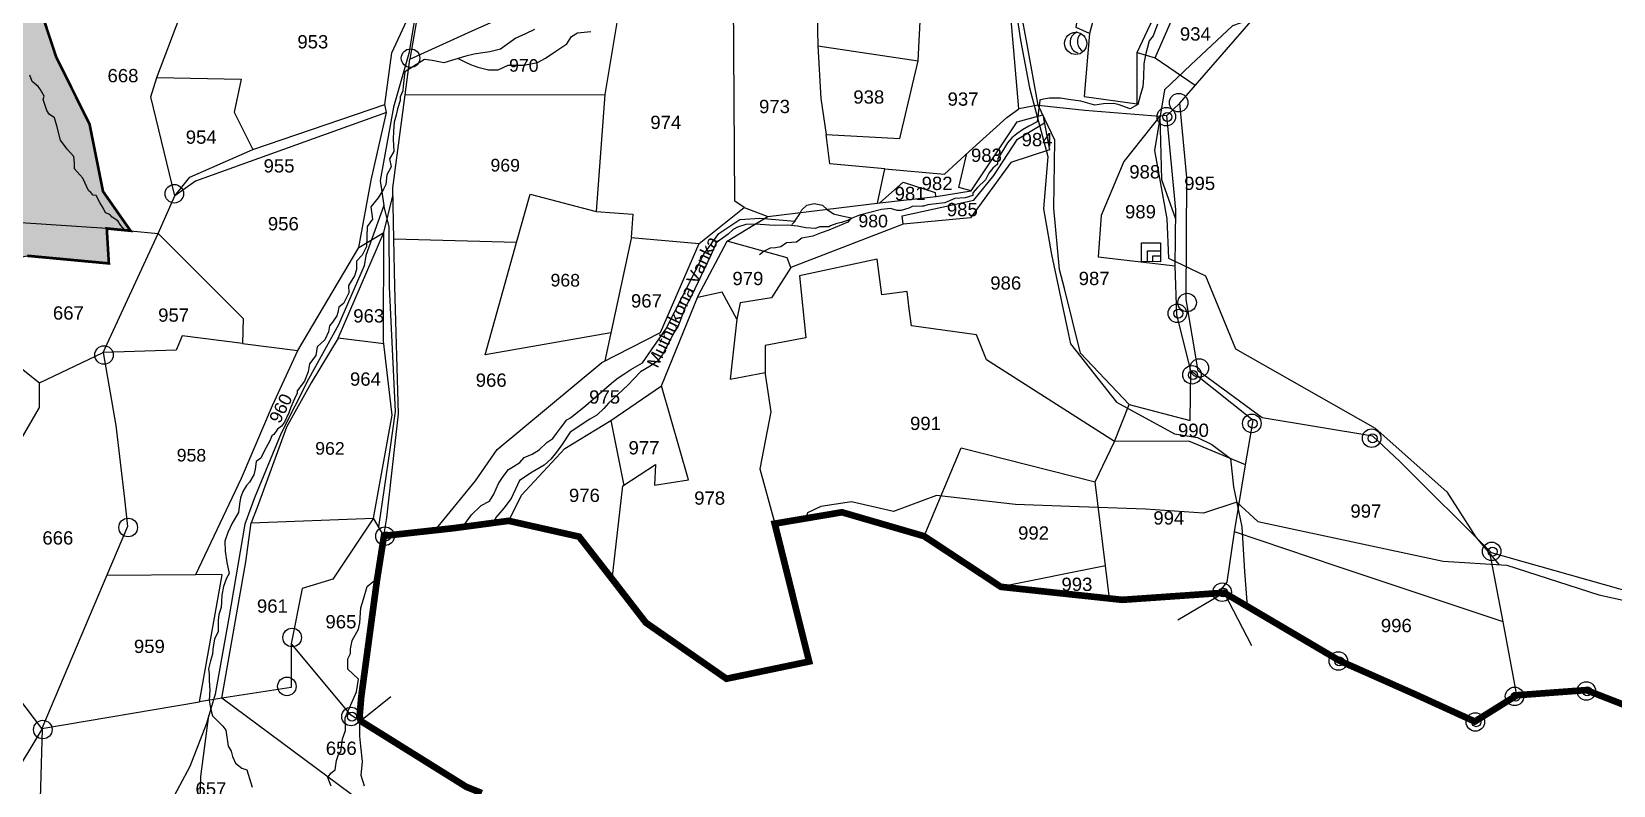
# Model space of a CAD drawing. Header units: inches. Extents: x 215816 to 245985, y 1583903 to 1595496.
# Drawn here: x 223867 to 226251, y 1585932 to 1587068 of the extents above; entities that cross this region are included whole.
import ezdxf

# ---------------------------------------------------------------- set-up
doc = ezdxf.new("R2010")
doc.units = ezdxf.units.IN
doc.header["$MEASUREMENT"] = 0
doc.linetypes.add('ACAD_ISO03W100', pattern=[30, 12, -18])
for name, color, linetype in [('BOUNDRY STONES', 240, 'Continuous'), ('PLOTS', 7, 'Continuous'), ('PLOTS NO', 7, 'Continuous'), ('ROADS', 1, 'Continuous'), ('STREAMS', 4, 'Continuous'), ('VILLAGE BOUNDRY', 5, 'Continuous'), ('wells', 7, 'Continuous'), ('WUA -18', 3, 'Continuous')]:
    doc.layers.add(name, color=color, linetype=linetype)
doc.styles.get("Standard").update_dxf_attribs({"font": 'arial.ttf'})

msp = doc.modelspace()

# ---------------------------------------------------------------- hatches: boundary and pattern name
at = {"layer": 'PLOTS NO', "true_color": 0xc7c8ca}
h = msp.add_hatch(color=9, dxfattribs=at)
h.dxf.hatch_style = 1
h.paths.add_polyline_path([(222719.95387, 1586244.1981), (222694.81961, 1586545.95395), (222611.96712, 1586632.77279), (222558.43362, 1586792.019), (222542.15014, 1586842.50456), (222520.43322, 1586907.70284), (222494.07139, 1587030.9335), (222475.80795, 1587127.60515), (222435.87035, 1587234.07168), (222397.51197, 1587338.15678), (222387.60131, 1587348.78553), (222437.52928, 1587374.65033), (222507.08327, 1587421.25858), (222565.18747, 1587466.68447), (222599.44072, 1587496.64223), (222647.53841, 1587545.18913), (222690.32333, 1587585.00546), (222743.04493, 1587617.37445), (222830.37906, 1587670.99419), (222995.64815, 1587756.15998), (222993.69912, 1587769.76139), (222968.65201, 1587988.55813), (222845.08702, 1587944.29237), (222852.58833, 1588167.66885), (222928.14422, 1588109.69334), (222925.92568, 1588074.69759), (223000.39361, 1588029.71171), (223022.85198, 1588032.69809), (223044.25935, 1588028.40118), (223097.75094, 1588009.24603), (223142.71365, 1588019.64099), (223215.24723, 1588014.63583), (223243.15609, 1587968.78877), (223235.07079, 1587919.25065), (223315.28624, 1587934.96172), (223360.76286, 1587910.04326), (223360.73433, 1587869.36225), (223462.3078, 1587847.86427), (223585.42515, 1587869.00877), (223639.54552, 1587880.19071), (223701.67793, 1587889.00711), (223743.31091, 1587869.15569), (223710.1367, 1587816.54671), (223766.718, 1587814.81973), (223864.62356, 1587782.86067), (223879.51163, 1587754.16109), (223893.28042, 1587672.69398), (223893.72059, 1587670.08956), (224040.49747, 1587716.35908), (224189.30672, 1587703.77819), (224250.47795, 1587709.2723), (224236.69962, 1587682.2181), (224147.38757, 1587562.53451), (224080.3015, 1587460.30567), (224089.89158, 1587428.78858), (224030.22517, 1587401.51784), (223996.54335, 1587352.59672), (223915.21591, 1587364.4309), (223891.49843, 1587286.92241), (223778.6511, 1587291.48073), (223728.97841, 1587293.4872), (223652.60431, 1587226.60062), (223706.50495, 1587214.67419), (223768.97564, 1587230.38416), (223849.27954, 1587229.53304), (223933.81901, 1587222.1911), (223977.86299, 1587244.22203), (223987.98306, 1587108.77666), (223881.002, 1587100.78336), (223904.3225, 1587029.98), (223954.82282, 1586928.34736), (223975.04793, 1586827.12174), (224016.50284, 1586767.78131), (223980.72285, 1586771.26102), (223983.89877, 1586718.588), (223860.94325, 1586730.084), (223773.39813, 1586711.77059), (223769.79206, 1586671.31235), (223679.8518, 1586662.48523), (223555.22284, 1586659.35237), (223483.62967, 1586674.90305), (223395.51796, 1586623.26407), (223276.14551, 1586606.27046), (223257.52757, 1586456.11929), (222993.48954, 1586429.47241), (222994.42208, 1586288.43424), (222863.88153, 1586242.2169)])

# ---------------------------------------------------------------- linework, layer by layer
at = {"layer": 'BOUNDRY STONES'}
for points in [[(225664.77424, 1586222.36143), (225594.78707, 1586181.10881)], [(225664.77424, 1586222.36143), (225706.10443, 1586143.11578)], [(224363.23683, 1586029.26491), (224408.6372, 1586065.96335)]]:
    msp.add_lwpolyline(points, dxfattribs=at)
at = {"layer": 'BOUNDRY STONES', "color": 0}
for centre, radius in [((224438.54736, 1587027.89666), 13.978), ((225596.11574, 1586960.80708), 13.978), ((225577.5435, 1586939.68489), 13.978), ((225578.9579, 1586939.32052), 6.73992), ((224082.47924, 1586823.56182), 13.978), ((225608.83882, 1586659.60217), 13.978), ((225594.19864, 1586643.41136), 13.978), ((225595.61304, 1586643.04699), 6.73992), ((223976.59054, 1586580.59449), 13.978), ((225616.20795, 1586550.79419), 13.978), ((225617.62235, 1586550.42982), 6.73992), ((225627.2627, 1586560.98838), 13.978), ((225706.37205, 1586477.52738), 13.978), ((225707.78645, 1586477.163), 6.73992), ((225886.88155, 1586455.33477), 13.978), ((225888.29595, 1586454.97039), 6.73992), ((224012.98962, 1586320.66758), 13.978), ((226067.74583, 1586284.7082), 13.978), ((226069.16023, 1586284.34382), 6.73992), ((224260.13358, 1586154.88047), 13.978), ((224252.16741, 1586081.25315), 13.978), ((223884.34313, 1586016.22332), 13.978)]:
    msp.add_circle(centre, radius, dxfattribs=at)
at = {"layer": 'BOUNDRY STONES'}
for centre, radius in [((224400.09328, 1586307.62409), 13.978), ((224401.50768, 1586307.25971), 6.73992), ((225661.68715, 1586223.14025), 13.978), ((225663.10155, 1586222.77588), 6.73992), ((225836.65434, 1586119.50943), 13.978), ((225838.06874, 1586119.14506), 6.73992), ((226102.3161, 1586066.24182), 13.978), ((226210.42068, 1586074.32449), 13.978), ((226211.83508, 1586073.96011), 6.73992), ((226103.7305, 1586065.87744), 6.73992), ((224348.90797, 1586035.92515), 13.978), ((224350.32237, 1586035.56077), 6.73992), ((226043.2345, 1586027.69694), 13.978), ((226044.6489, 1586027.33257), 6.73992)]:
    msp.add_circle(centre, radius, dxfattribs=at)
at = {"layer": 'PLOTS'}
for points in [[(225384.53987, 1586957.01241), (225355.05033, 1586951.59932), (225338.25748, 1587150.31506), (225329.25116, 1587168.96283), (225250.51424, 1587182.57749), (225214.7814, 1587254.01691), (225159.55009, 1587379.89229), (225144.86583, 1587401.54444), (225086.99709, 1587363.76426), (225061.23846, 1587386.3943), (225050.2653, 1587531.48269), (225069.68543, 1587548.86453)], [(224565.99935, 1587396.26395), (224541.93523, 1587322.00946), (224503.95463, 1587223.72149), (224481.56551, 1587204.55994), (224452.81965, 1587116.42035), (224437.28046, 1587026.09192)], [(224360.42481, 1586742.493), (224379.40076, 1586844.04903), (224402.34689, 1586945.88391), (224399.87816, 1586957.94093), (224410.2538, 1587036.11432), (224448.95775, 1587119.55989), (224469.57756, 1587189.82838), (224498.3893, 1587264.13267), (224536.09913, 1587379.35114)], [(226484.81401, 1586164.67868), (226236.56818, 1586234.89924), (226067.37476, 1586282.75848), (225929.25627, 1586420.00444), (225888.57074, 1586458.52038), (225722.08561, 1586485.89209), (225670.52959, 1586523.73389), (225625.54526, 1586556.75212), (225607.39225, 1586664.0092), (225608.29614, 1586848.11184), (225598.00468, 1586960.29108), (225644.4103, 1587013.5755), (225732.62847, 1587114.87044), (225819.47644, 1587119.18802), (225813.41913, 1587134.01451), (225865.60311, 1587134.0517), (225924.81371, 1587197.2777), (226126.79116, 1587264.97465), (226258.55176, 1587299.08786)], [(224113.63802, 1587211.1049), (224090.77391, 1587090.37474), (224072.87438, 1587266.98939), (223977.86299, 1587244.22203), (223987.98306, 1587108.77666), (223881.002, 1587100.78336), (223904.3225, 1587029.98), (223954.82282, 1586928.34736), (223975.04793, 1586827.12174), (224016.50284, 1586767.78131), (224057.97959, 1586763.74757), (224083.06383, 1586820.36964), (224047.12435, 1586969.45567), (224055.93543, 1586998.9145), (224090.77391, 1587090.37474)], [(224941.54747, 1586802.87511), (224927.12214, 1586812.44673), (224925.09011, 1587116.87218), (224910.40157, 1587195.94678)], [(225036.43245, 1587206.69412), (225049.16077, 1587187.12732), (225052.10987, 1587046.57733), (225203.55758, 1587023.79424), (225207.68869, 1587103.36775), (225250.51424, 1587182.57749)], [(225384.53987, 1586957.01241), (225367.79726, 1587048.22307), (225348.81604, 1587151.62925), (225326.78224, 1587186.30888)], [(225496.88746, 1587192.20142), (225492.51108, 1587177.76634), (225461.73488, 1587065.07229), (225441.52051, 1587073.9887), (225455.52513, 1587170.07513), (225492.51108, 1587177.76634)], [(224430.23754, 1586972.66825), (224437.28046, 1587026.09192), (224536.80379, 1587071.59117), (224756.56179, 1587168.93241)], [(225461.73488, 1587065.07229), (225453.78854, 1586970.32015), (225533.6109, 1586959.16234), (225533.55753, 1587036.29353), (225553.05305, 1587078.14526), (225582.99684, 1587129.94588)], [(224754.32838, 1587111.71225), (224731.34186, 1586972.88869), (224718.39494, 1586797.03724), (224773.56828, 1586792.97515), (224770.95439, 1586757.47191), (224873.61019, 1586748.67126)], [(225560.47961, 1587028.27304), (225597.40082, 1587112.399), (225732.62847, 1587114.87044)], [(224016.50284, 1586767.78131), (223980.72285, 1586771.26102), (223805.06692, 1586782.98227), (223776.77283, 1586825.70379), (223756.11532, 1586931.67477), (223686.94133, 1586948.68607), (223633.94818, 1587056.94849)], [(225052.10987, 1587046.57733), (225056.72227, 1586967.13637), (225064.75055, 1586913.05061)], [(225533.55753, 1587036.29353), (225560.47961, 1587028.27304), (225621.20749, 1586986.93329)], [(225153.19534, 1586861.34944), (225070.47538, 1586868.74895), (225064.75055, 1586913.05061), (225176.09409, 1586906.69273), (225203.55758, 1587023.79424)], [(224055.93543, 1586998.9145), (224183.06385, 1586996.26108), (224172.61009, 1586946.26082), (224201.04704, 1586890.20254), (224399.87816, 1586957.94093)], [(224598.39127, 1586750.00564), (224413.36788, 1586755.34368), (224411.72969, 1586832.27789), (224430.23754, 1586972.66825), (224731.34186, 1586972.88869)], [(226084.92239, 1586178.31607), (225835.08063, 1586262.15856), (225680.21962, 1586314.12719), (225697.03176, 1586414.85984), (225708.19207, 1586481.72861), (225614.47706, 1586556.63161), (225593.36918, 1586641.73674), (225590.78343, 1586715.05035), (225591.69604, 1586799.50836), (225578.24835, 1586941.55913), (225598.00468, 1586960.29108)], [(223686.94133, 1586948.68607), (223667.12206, 1586899.7981), (223558.24394, 1586879.74335), (223555.32296, 1586879.20532), (223561.62494, 1586757.44717), (223555.22284, 1586659.35237), (223679.8518, 1586662.48523), (223769.79206, 1586671.31235), (223773.39813, 1586711.77059), (223860.94325, 1586730.084), (223983.89877, 1586718.588), (223980.72285, 1586771.26102)], [(224402.34689, 1586945.88391), (224291.75388, 1586906.2305), (224114.4337, 1586842.65187), (224083.06383, 1586820.36964), (224105.7343, 1586848.49084), (224201.04704, 1586890.20254)], [(224742.46712, 1586242.89854), (224758.53609, 1586383.25632), (224807.87039, 1586415.4728), (224806.109, 1586384.49199), (224857.4153, 1586392.69747), (224816.641, 1586534.13541), (224872.18008, 1586669.61272), (224915.73154, 1586752.05463), (224954.60864, 1586775.69025), (224977.17591, 1586789.4102), (225145.63809, 1586809.91162), (225230.58698, 1586819.65685), (225283.26202, 1586828.11261), (225352.82908, 1586931.69754), (225391.58923, 1586942.21893)], [(225142.3585, 1586809.5125), (225153.19534, 1586861.34944), (225243.34271, 1586853.28553), (225280.36195, 1586887.01415), (225336.96665, 1586938.31578), (225355.05033, 1586951.59932)], [(225391.58923, 1586942.21893), (225401.68918, 1586889.96484), (225343.0773, 1586870.84984), (225282.22599, 1586787.35957), (225180.74077, 1586777.90606), (225179.58285, 1586790.33657), (225287.50725, 1586813.65647), (225317.66879, 1586851.06155), (225353.29995, 1586905.99771), (225393.83618, 1586930.59389)], [(225521.49437, 1586505.8118), (225448.41129, 1586583.24964), (225423.86981, 1586680.8532), (225416.65799, 1586709.53525), (225408.02466, 1586801.73379), (225409.69063, 1586904.23209), (225384.53987, 1586957.01241), (225454.76643, 1586949.26549), (225567.65806, 1586940.55656)], [(225567.65806, 1586940.55656), (225513.69167, 1586872.3115), (225479.23817, 1586790.80001), (225474.67476, 1586728.62168), (225590.78343, 1586715.05035)], [(225578.24835, 1586941.55913), (225567.65806, 1586940.55656), (225570.08884, 1586845.18343), (225591.54998, 1586785.99041)], [(225283.26202, 1586828.11261), (225264.90331, 1586832.94508), (225277.04536, 1586883.99237)], [(225145.63809, 1586809.91162), (225181.06137, 1586841.10161), (225229.00488, 1586825.68932), (225229.70847, 1586819.55606)], [(224398.50392, 1586308.10188), (224382.8309, 1586334.98501), (224410.81666, 1586490.14778), (224397.99434, 1586601.48542), (224398.06581, 1586764.99459), (224411.98023, 1586820.51176)], [(224740.28096, 1586613.83387), (224551.2289, 1586581.0263), (224598.39127, 1586750.00564), (224618.76318, 1586822.9967), (224718.39494, 1586797.03724)], [(224475.8502, 1586316.62688), (224536.26369, 1586391.22825), (224568.91886, 1586438.36492), (224726.82123, 1586569.42723), (224815.19618, 1586614.51439), (224873.61019, 1586748.67126), (224941.54747, 1586802.87511), (224977.17591, 1586789.4102)], [(225180.74077, 1586777.90606), (225011.48316, 1586712.43826), (225005.93888, 1586726.77221), (224915.73154, 1586752.05463)], [(224185.41364, 1586597.67986), (224094.36967, 1586609.37369), (224085.53078, 1586588.08574), (223975.11143, 1586584.17224), (224057.97959, 1586763.74757)], [(224057.97959, 1586763.74757), (224186.05902, 1586635.50339), (224185.41364, 1586597.67986), (224268.84657, 1586587.47114)], [(224154.08593, 1586063.47852), (224120.37441, 1586058.20262), (224154.42537, 1586249.40955), (224114.92893, 1586249.6922), (224183.51651, 1586395.10146), (224230.59908, 1586504.67914), (224268.84657, 1586587.47114), (224360.42481, 1586742.493), (224398.06581, 1586764.99459)], [(224398.44629, 1586597.56108), (224329.52704, 1586606.12886), (224398.06581, 1586764.99459)], [(224398.50392, 1586308.10188), (224402.83147, 1586335.46818), (224420.43956, 1586491.89391), (224414.81829, 1586683.7641), (224413.36788, 1586755.34368)], [(224770.86339, 1586756.23591), (224731.22685, 1586571.67489)], [(225697.03176, 1586414.85984), (225611.59286, 1586450.97997), (225499.22973, 1586450.42948), (225306.44279, 1586573.3674), (225291.65279, 1586611.10024), (225193.46752, 1586624.76315), (225190.19818, 1586650.18476), (225186.87115, 1586676.05507), (225148.65139, 1586671.13984), (225141.72196, 1586725.02156), (225024.58008, 1586699.97149), (225034.26468, 1586606.46181), (224973.18764, 1586594.92475), (224973.19063, 1586551.57114), (224981.25543, 1586494.75941), (224964.9461, 1586408.83603), (224987.31248, 1586326.5156)], [(225011.48316, 1586712.43826), (224982.2967, 1586666.76211), (224935.51908, 1586659.13004), (224930.47356, 1586634.8232), (224907.95349, 1586675.03962), (224871.29407, 1586667.45145)], [(224930.47356, 1586634.8232), (224920.30979, 1586544.29525), (224973.19046, 1586554.0926)], [(224329.52704, 1586606.12886), (224288.5139, 1586538.78367), (224251.83394, 1586471.98701), (224207.13549, 1586350.97931), (224198.5759, 1586327.80676), (224382.8309, 1586334.98501), (224321.18821, 1586242.81963), (224275.20015, 1586228.63079), (224258.71106, 1586145.37067), (224347.18952, 1586039.42468), (224363.23683, 1586029.26491)], [(223787.10435, 1586572.00909), (223837.29603, 1586572.38341), (223879.43226, 1586538.52972), (223975.11143, 1586584.17224), (223994.21261, 1586474.12282), (224007.25127, 1586364.01796), (224012.18289, 1586322.37295), (223980.97934, 1586248.96384), (224114.92893, 1586249.6922)], [(225485.66415, 1586263.1246), (225470.13129, 1586389.50703), (225499.22973, 1586450.42948), (225521.49437, 1586505.8118), (225613.37452, 1586481.76757), (225614.47706, 1586556.63161)], [(223882.7498, 1586017.87018), (223756.23484, 1586184.04146), (223766.10991, 1586232.84369), (223817.22082, 1586325.46411), (223817.97551, 1586396.47998), (223879.42972, 1586501.54013), (223879.43226, 1586538.52972)], [(224586.49708, 1586330.73441), (224605.87215, 1586369.17464), (224670.89804, 1586439.72642), (224740.44119, 1586482.03136), (224816.641, 1586534.13541)], [(224740.44119, 1586482.03136), (224759.94927, 1586384.17916)], [(225212.46198, 1586307.63821), (225268.2198, 1586440.52912), (225470.13129, 1586389.50703)], [(224258.71106, 1586145.37067), (224258.69763, 1586084.2578), (224258.69666, 1586079.85022), (224154.08593, 1586063.47852), (224190.28857, 1586268.87342), (224198.5759, 1586327.80676)], [(225655.42613, 1586221.71215), (225668.95962, 1586238.39358), (225680.21962, 1586314.12719)], [(226105.74982, 1586067.92702), (226084.92239, 1586178.31607), (226065.09527, 1586283.40328)], [(223980.97934, 1586248.96384), (223882.7498, 1586017.87018), (224120.37441, 1586058.20262)], [(225491.7327, 1586213.74809), (225485.66415, 1586263.1246), (225328.1395, 1586231.26364)], [(224349.63747, 1585918.4363), (224154.08593, 1586063.47852)], [(223724.53826, 1585582.38847), (223768.67145, 1585587.69013), (223734.26822, 1585716.6849), (223698.94227, 1585711.66717), (223788.89663, 1585860.51052), (223883.44557, 1586016.95632), (223879.74915, 1585894.71337), (223876.76618, 1585691.80296), (223875.97318, 1585637.8612), (223897.06345, 1585531.20423), (223938.56394, 1585303.06292), (223826.99687, 1585293.66165), (223687.10711, 1585283.09961)]]:
    msp.add_lwpolyline(points, dxfattribs=at)
at = {"layer": 'ROADS'}
for points in [[(226327.77106, 1587274.5745), (226223.7288, 1587219.78048), (226095.71527, 1587178.4665), (226032.23281, 1587197.90059), (225988.08667, 1587199.16551), (225827.97653, 1587142.34963), (225771.9239, 1587138.4803), (225735.06499, 1587096.51396), (225676.9978, 1587076.52618), (225614.37943, 1587017.66236), (225574.65915, 1586980.32367), (225559.71746, 1586888.80471), (225578.41888, 1586785.51323), (225580.84644, 1586726.65845), (225636.67836, 1586699.68712), (225681.96403, 1586589.98965), (225892.44333, 1586470.20632), (226000.05525, 1586374.39458), (226044.01466, 1586305.97101), (226079.32464, 1586264.436)], [(225344.75934, 1587141.23337), (225357.78446, 1587054.89783), (225371.14076, 1586983.12814), (225398.99389, 1586879.82394), (225392.55142, 1586800.75038), (225404.45548, 1586731.88158), (225428.69992, 1586618.58732), (225433.26492, 1586597.25509), (225502.21667, 1586509.5342), (225590.01005, 1586461.7723), (225624.27969, 1586456.4207), (225646.31015, 1586445.65798), (225673.97427, 1586424.60762), (225678.87334, 1586381.7245), (225691.11758, 1586321.54144), (225695.36639, 1586254.44917), (225699.32869, 1586202.00114)], [(224449.07295, 1587112.80794), (224435.94084, 1587034.85035), (224412.96444, 1586953.82919), (224392.87456, 1586843.53722), (224398.28746, 1586805.88025), (224371.22642, 1586730.51633), (224368.51689, 1586715.0981), (224330.16365, 1586626.04594), (224284.60872, 1586543.98819), (224243.36189, 1586462.94243), (224203.20853, 1586365.38781), (224188.87838, 1586325.87917), (224164.44863, 1586184.79335), (224144.3272, 1586069.38984), (224131.05759, 1586025.28443), (224105.79603, 1585960.47981), (224043.20129, 1585842.90487)], [(224390.66741, 1586321.54345), (224407.62931, 1586438.20704), (224415.98762, 1586495.69538), (224406.5837, 1586683.52545), (224406.11384, 1586774.20159), (224398.28746, 1586805.88025)], [(225683.53377, 1586358.81751), (225633.77009, 1586342.23173), (225545.9742, 1586348.45714), (225431.92865, 1586352.51371), (225350.0749, 1586355.42523), (225231.12894, 1586368.97454), (225166.10653, 1586344.69468), (225103.13088, 1586359.28542), (225056.71587, 1586352.51063), (225036.89791, 1586342.93114), (225034.23006, 1586334.44212)], [(225683.53377, 1586358.81751), (225715.24157, 1586329.60454), (225994.48106, 1586270.04117), (226090.5123, 1586263.69689), (226229.30554, 1586219.05006), (226352.74154, 1586191.90544)], [(224178.02221, 1584385.42279), (224170.66466, 1584489.02284), (224159.09847, 1584552.61323), (224163.04472, 1584635.75783), (224146.06864, 1584723.67612), (224132.83792, 1584748.05278), (224115.38547, 1584780.2077), (224090.85276, 1584894.16891), (224062.66185, 1584978.28135), (224052.16012, 1585032.78167), (224055.30137, 1585199.56296), (224061.20849, 1585282.82884), (224074.88676, 1585399.54091), (224087.30626, 1585533.84678), (224071.22897, 1585629.27045), (224079.94631, 1585676.65564), (224095.2221, 1585703.89848), (224117.58907, 1585781.19051), (224122.54722, 1585945.75066), (224134.63649, 1586037.17993)]]:
    msp.add_lwpolyline(points, dxfattribs=at)
at = {"layer": 'STREAMS'}
for points in [[(225564.1497, 1587079.2492), (225557.77759, 1587061.46333), (225551.77507, 1587053.77931), (225548.71856, 1587042.21071), (225546.27379, 1587033.01526), (225543.79491, 1587019.06499), (225543.0577, 1586999.15844), (225542.06148, 1586984.60318), (225538.70752, 1586973.0367), (225534.73339, 1586957.90841), (225523.09172, 1586951.75069), (225504.70013, 1586958.12334), (225497.87152, 1586959.65814), (225482.69983, 1586958.87516), (225469.89847, 1586956.88641), (225448.83068, 1586963.27821), (225430.11407, 1586965.78968), (225417.93297, 1586967.36279), (225401.58032, 1586967.77702), (225392.34939, 1586966.05993), (225386.38949, 1586964.31944)], [(224625.28346, 1587070.87293), (224611.91664, 1587064.61425), (224597.33445, 1587057.75909), (224583.33825, 1587048.17642), (224573.90293, 1587041.28442), (224557.82637, 1587037.16326), (224544.18929, 1587035.4453), (224534.18522, 1587033.70138), (224522.05541, 1587031.06491), (224488.6762, 1587020.7132), (224471.14217, 1587024.4697), (224459.64815, 1587026.06489), (224429.79311, 1587007.12636), (224427.21731, 1586985.66106), (224426.86261, 1586978.40147), (224422.86182, 1586969.35249), (224423.12558, 1586963.90399), (224418.79815, 1586951.52886), (224416.6117, 1586942.16429), (224413.81111, 1586931.59375), (224412.77402, 1586917.8324), (224412.08402, 1586906.03638), (224413.46354, 1586887.26608), (224406.72279, 1586876.11855), (224409.36098, 1586863.99614), (224402.61582, 1586852.2435), (224401.30085, 1586837.72869), (224397.61579, 1586830.49297), (224389.95159, 1586817.23392), (224378.65204, 1586803.69832), (224381.21085, 1586785.0586), (224373.26115, 1586774.22234), (224372.54308, 1586758.49292), (224372.13632, 1586743.97161), (224365.38258, 1586731.00866), (224357.14314, 1586721.98998), (224357.05436, 1586709.58452), (224354.26018, 1586699.92169), (224344.77082, 1586685.46538), (224345.59891, 1586674.26368), (224342.83947, 1586669.44204), (224337.3075, 1586657.98328), (224330.27846, 1586652.4547), (224329.01104, 1586644.5965), (224327.46263, 1586639.76615), (224320.73054, 1586629.82892), (224316.45291, 1586624.41296), (224314.87418, 1586615.34661), (224309.33789, 1586603.28274), (224297.75725, 1586592.77503), (224295.54482, 1586579.77959), (224286.37334, 1586567.43912), (224284.1674, 1586555.35138), (224278.61595, 1586541.16946), (224267.58568, 1586526.56623), (224267.86035, 1586522.63062), (224264.48885, 1586516.90556), (224263.86814, 1586514.79192), (224261.71641, 1586510.2685), (224258.32759, 1586502.12286), (224254.9366, 1586493.67467), (224248.47477, 1586479.19669), (224243.89224, 1586473.48029), (224238.10517, 1586468.68031), (224232.59919, 1586460.85244), (224229.55649, 1586458.75609), (224226.47474, 1586451.21344), (224217.88492, 1586435.54036), (224212.66218, 1586424.98715), (224205.96691, 1586420.19367), (224204.37086, 1586408.70675), (224202.13947, 1586400.11616), (224195.70146, 1586388.9665), (224191.42816, 1586384.15565), (224185.91143, 1586374.81491), (224182.21121, 1586365.46117), (224180.93306, 1586356.0901), (224179.02552, 1586343.39505), (224169.52308, 1586327.12331), (224163.36832, 1586313.24832), (224158.42891, 1586299.96978), (224159.22895, 1586284.83464), (224161.82259, 1586267.70202), (224165.03593, 1586251.33925), (224161.04813, 1586244.10569), (224156.41797, 1586231.73273), (224153.9028, 1586218.73945), (224153.82918, 1586208.45196), (224153.16524, 1586200.28687), (224149.45636, 1586189.72283), (224148.48094, 1586180.34959), (224148.39866, 1586168.85184), (224148.35968, 1586163.4055), (224142.83638, 1586153.15705), (224140.58179, 1586137.58358), (224139.92002, 1586129.72104), (224136.82094, 1586119.75782), (224134.00953, 1586107.67442), (224135.1686, 1586100.40403), (224135.09281, 1586089.81399), (224135.90151, 1586075.88916), (224135.18552, 1586060.46231), (224137.2204, 1586048.6468), (224140.16358, 1586036.82482), (224147.67838, 1586029.20634), (224155.496, 1586021.58569), (224159.99192, 1586015.19918), (224163.75962, 1585991.09332), (224167.94415, 1585983.49867), (224170.30991, 1585975.61446), (224174.47703, 1585965.59924), (224184.11341, 1585958.26815), (224191.96775, 1585955.79125), (224199.95386, 1585929.40896)], [(224510.50463, 1587027.56476), (224519.55924, 1587022.63336), (224528.94323, 1587018.34848), (224539.9526, 1587014.37638), (224555.83125, 1587010.36948), (224570.43934, 1587010.26494), (224585.7478, 1587017.2931), (224609.44765, 1587017.44792), (224629.92682, 1587021.19467), (224641.98434, 1587027.59718), (224657.64522, 1587038.51613), (224673.9554, 1587049.43039), (224681.17838, 1587060.73414), (224690.30496, 1587065.85988), (224710.44796, 1587067.98685)], [(224007.70685, 1586768.64239), (224001.85337, 1586775.92401), (223997.17931, 1586782.9611), (223988.71347, 1586788.29407), (223985.27772, 1586792.33199), (223978.91806, 1586794.89566), (223975.9716, 1586801.29084), (223970.28975, 1586810.53857), (223964.60144, 1586820.69402), (223960.04027, 1586821.51359), (223956.60292, 1586825.31544), (223953.39666, 1586828.40739), (223944.74109, 1586847.09214), (223940.34324, 1586852.15924), (223931.94205, 1586861.08209), (223932.2099, 1586870.34573), (223931.2685, 1586879.61806), (223920.86632, 1586890.56949), (223911.0903, 1586904.53781), (223905.58237, 1586925.81752), (223901.83814, 1586937.72844), (223894.01843, 1586943.42433), (223890.43115, 1586949.0899), (223884.90621, 1586965.64636), (223886.15149, 1586970.67308), (223880.38177, 1586981.18849), (223877.58912, 1586985.23701), (223868.37016, 1586992.55427), (223864.81306, 1587002.44958)], [(225386.96414, 1586964.40446), (225382.81794, 1586931.84376), (225370.0538, 1586925.41702), (225360.88138, 1586919.61641), (225352.36116, 1586913.81109), (225344.49304, 1586908.00115), (225338.24141, 1586900.22418), (225331.97345, 1586890.16601), (225323.39725, 1586876.53943), (225323.01052, 1586868.06869), (225316.12069, 1586862.25171), (225309.86906, 1586854.47478), (225305.2315, 1586844.40495), (225292.75856, 1586833.08756), (225285.85241, 1586824.98938), (225285.82442, 1586821.07875), (225274.3834, 1586817.24975), (225258.72421, 1586816.38412), (225243.67515, 1586809.64784), (225226.37856, 1586807.8162), (225218.21933, 1586806.89686), (225211.35748, 1586804.99055), (225209.40099, 1586805.00455), (225194.70806, 1586804.26167), (225189.58364, 1586801.84836), (225177.71064, 1586798.46256), (225171.7866, 1586798.50496), (225162.00028, 1586801.22913), (225148.0992, 1586799.89944), (225115.07947, 1586791.32694), (225105.03921, 1586787.11137), (225097.24891, 1586783.28801), (225088.03449, 1586780.29151), (225080.87161, 1586778.50533), (225071.65572, 1586775.30468), (225068.987, 1586773.4863), (225054.8918, 1586773.58717), (225048.94876, 1586770.9756), (225034.04379, 1586772.10308), (225021.8047, 1586774.64061), (225006.90119, 1586775.97223), (224986.46903, 1586775.50598), (224958.44708, 1586777.92222), (224943.73177, 1586777.00671), (224931.2445, 1586773.42115), (224924.47562, 1586769.59049), (224917.07195, 1586762.70195), (224898.99905, 1586749.35657), (224891.52232, 1586732.2604), (224861.98938, 1586669.63256), (224852.00668, 1586651.00169), (224841.96292, 1586623.84036), (224835.32657, 1586614.04456), (224818.31887, 1586581.55049), (224810.69296, 1586571.10553), (224799.47927, 1586563.96734), (224785.29918, 1586555.20981), (224765.78409, 1586535.00664), (224736.65391, 1586507.9054), (224730.02929, 1586499.75003), (224719.12504, 1586489.98477), (224708.57501, 1586483.82615), (224678.88751, 1586464.35197), (224667.59868, 1586446.71479), (224658.31712, 1586434.31298), (224649.70402, 1586423.54699), (224639.7894, 1586414.43084), (224621.98631, 1586404.05872), (224602.85353, 1586391.39931), (224590.14325, 1586364.168), (224579.20621, 1586349.80942), (224567.28658, 1586335.78597), (224562.62237, 1586326.30411)], [(224514.29718, 1586317.46284), (224530.54332, 1586339.6581), (224544.76332, 1586353.99322), (224557.6138, 1586360.46347), (224563.92654, 1586370.91782), (224571.26413, 1586386.94272), (224577.90518, 1586397.39477), (224586.18771, 1586407.83502), (224593.92271, 1586412.53349), (224603.42583, 1586418.42627), (224609.85571, 1586425.98541), (224621.82226, 1586431.24397), (224632.3595, 1586437.95153), (224643.75932, 1586448.84344), (224653.05672, 1586454.73774), (224658.25116, 1586462.10016), (224664.4813, 1586470.48295), (224673.82429, 1586482.74877), (224679.40067, 1586485.99759), (224702.56712, 1586504.33083), (224737.60159, 1586535.2178), (224744.22101, 1586540.51459), (224751.25317, 1586546.01398), (224759.72648, 1586551.70862), (224770.4723, 1586558.82576), (224788.23271, 1586568.97591), (224823.37099, 1586619.36125), (224849.44782, 1586670.76641), (224880.51364, 1586732.33782), (224903.11158, 1586763.4168), (224934.85424, 1586784.8937), (224964.81057, 1586786.65243), (225017.75464, 1586781.99853), (225025.40483, 1586793.45349), (225028.0794, 1586799.35365), (225035.69664, 1586806.20497), (225046.57366, 1586808.75794), (225059.38953, 1586806.36427), (225066.25456, 1586800.06703), (225076.07619, 1586793.09087), (225083.96124, 1586791.3902), (225102.68801, 1586787.30999), (225097.70543, 1586780.76867), (225068.66331, 1586768.80905), (225057.44553, 1586764.61431), (225044.57545, 1586759.44483), (225028.10257, 1586756.60304), (225020.16104, 1586750.41175), (225005.01834, 1586749.53355), (224996.41873, 1586743.34697), (224988.51242, 1586742.08813), (224980.2819, 1586741.48935), (224971.36498, 1586736.94925), (224964.41523, 1586731.40854)], [(225013.11282, 1586777.09898), (225018.08599, 1586782.32498)], [(224318.66687, 1585930.80709), (224313.91653, 1585943.91198), (224318.32449, 1585950.65796), (224325.14049, 1585955.45026), (224326.6941, 1585969.47824), (224330.15056, 1585978.65157), (224333.5689, 1585982.49997), (224336.13283, 1586002.33004), (224340.58236, 1586014.88501), (224340.23305, 1586033.76768), (224343.19132, 1586041.00812), (224356.98391, 1586073.01043), (224360.02878, 1586092.35297), (224344.14811, 1586106.98984), (224344.26243, 1586122.96457), (224348.1929, 1586130.68218), (224348.24486, 1586137.94342), (224350.75683, 1586150.51221), (224360.08132, 1586167.38928), (224362.08817, 1586177.05707), (224363.70414, 1586199.79854), (224367.67272, 1586212.84107), (224373.13594, 1586231.68215), (224381.90683, 1586238.88103), (224386.77833, 1586242.719)], [(224361.51467, 1586029.25843), (224361.35186, 1586006.50652), (224363.17848, 1585991.00202), (224365.43764, 1585968.23277), (224363.83553, 1585947.42761), (224368.565, 1585931.41822)]]:
    msp.add_lwpolyline(points, dxfattribs=at)
at = {"layer": 'VILLAGE BOUNDRY', "linetype": 'ACAD_ISO03W100', "const_width": 10}
msp.add_lwpolyline([(226319.59298, 1586033.03586), (226210.36985, 1586075.68243), (226105.74982, 1586067.92702), (226042.45496, 1586028.3383), (225953.48281, 1586068.91052), (225838.9402, 1586119.73878), (225664.77424, 1586222.36143), (225511.02391, 1586211.68263), (225328.1395, 1586231.26364), (225212.46198, 1586307.63821), (225088.66059, 1586343.63793), (224987.31248, 1586326.5156), (225039.2526, 1586118.77084), (224914.61147, 1586092.8161), (224793.0928, 1586177.3329), (224742.46712, 1586242.89854), (224692.56215, 1586306.87769), (224586.49708, 1586330.73441), (224503.0545, 1586319.6253), (224398.50392, 1586308.10188), (224387.92625, 1586241.21144), (224370.59684, 1586112.60513), (224364.14905, 1586064.91778), (224361.88025, 1586037.30838), (224363.23683, 1586029.26491), (224522.56339, 1585929.91235), (224545.89388, 1585920.52656)], dxfattribs=at)
at = {"layer": 'wells', "color": 0}
for points in [[(225568.63964, 1586721.15395), (225539.94249, 1586721.35931), (225540.14509, 1586749.67112), (225568.84225, 1586749.46575)], [(225568.63964, 1586721.15395), (225549.26304, 1586721.29261), (225549.37969, 1586737.59329), (225568.75629, 1586737.45463)]]:
    msp.add_lwpolyline(points, close=True, dxfattribs=at)
at = {"layer": 'wells'}
msp.add_lwpolyline([(225568.63964, 1586721.15395), (225557.23209, 1586721.23559), (225557.29669, 1586730.26284), (225568.70424, 1586730.18121)], close=True, dxfattribs=at)
at = {"layer": 'wells', "color": 0}
msp.add_circle((225440.92984, 1587050.09055), 16.78489, dxfattribs=at)
for centre, start, end in [((225449.27906, 1587051.61306), 110.75475012, 252.17804926), ((225460.1626, 1587052.69612), 133.0359384, 242.39450894)]:
    msp.add_arc(centre, 16.78489, start, end, dxfattribs=at)
at = {"layer": 'WUA -18', "color": 17, "const_width": 4}
msp.add_lwpolyline([(223849.27954, 1587229.53304), (223933.81901, 1587222.1911), (223977.86299, 1587244.22203), (223987.98306, 1587108.77666), (223881.002, 1587100.78336), (223904.3225, 1587029.98), (223954.82282, 1586928.34736), (223975.04793, 1586827.12174), (224016.50284, 1586767.78131), (223980.72285, 1586771.26102), (223983.89877, 1586718.588), (223860.94325, 1586730.084)], dxfattribs=at)

# ---------------------------------------------------------------- texts
at = {"layer": 'PLOTS NO'}
for s, p in [('953', (224267.98764, 1587042.53781)), ('934', (225597.9327, 1587054.35192)), ('668', (223981.84566, 1586991.53724)), ('973', (224963.74869, 1586945.056)), ('938', (225105.82114, 1586959.35621)), ('937', (225247.85355, 1586956.21429)), ('974', (224799.91309, 1586921.10985)), ('954', (224099.75288, 1586898.8861)), ('984', (225359.44463, 1586895.12056)), ('983', (225283.11182, 1586871.54443)), ('955', (224217.05443, 1586855.56974)), ('988', (225521.69906, 1586846.62279)), ('982', (225208.77006, 1586829.17873)), ('995', (225604.47576, 1586829.21947)), ('981', (225168.05965, 1586813.92937)), ('985', (225246.74661, 1586789.68484)), ('989', (225515.24638, 1586786.47946)), ('956', (224223.51574, 1586768.41088)), ('979', (224923.63477, 1586685.87626)), ('986', (225312.20013, 1586679.07746)), ('987', (225445.44791, 1586685.95071)), ('967', (224770.7114, 1586652.20898)), ('667', (223899.58003, 1586633.94432)), ('957', (224058.15794, 1586630.76086)), ('963', (224352.17821, 1586629.5649)), ('964', (224347.24574, 1586534.33979)), ('966', (224536.75858, 1586532.69588)), ('975', (224707.68058, 1586507.32878)), ('991', (225191.30366, 1586467.558)), ('990', (225595.07633, 1586457.19597)), ('977', (224767.00149, 1586430.80671)), ('976', (224677.21728, 1586359.14863)), ('978', (224866.00391, 1586355.03016)), ('994', (225557.99739, 1586325.10429)), ('997', (225854.93447, 1586335.47795)), ('666', (223883.69295, 1586295.00595)), ('992', (225354.14029, 1586302.40749)), ('993', (225419.47787, 1586225.10059)), ('961', (224206.99436, 1586192.3281)), ('965', (224310.26671, 1586168.69578)), ('996', (225900.81528, 1586162.95007)), ('959', (224021.64039, 1586131.59396)), ('656', (224310.77808, 1585978.10428)), ('657', (224114.43852, 1585916.84007))]:
    msp.add_text(s, height=20, dxfattribs=at).set_placement(p)
for s, height, rotation, p in [('970', 19.062325, 359.58998577, (224586.91775, 1587007.5214)), ('969', 19.062325, 359.58998577, (224558.91841, 1586857.13157)), ('980', 19.062325, 359.58998577, (225113.42942, 1586773.11421)), ('Muthukona Vanka', 19.0623253, 64.4966368, (224810.79356, 1586559.67517)), ('968', 19.062325, 359.58998577, (224649.4301, 1586683.93005)), ('960', 19.062325, 63.79395927, (224241.56838, 1586476.19135)), ('958', 19.062325, 359.58998577, (224086.05378, 1586420.16905)), ('962', 19.062325, 359.58998577, (224294.7819, 1586430.49872))]:
    msp.add_text(s, height=height, rotation=rotation, dxfattribs=at).set_placement(p)

doc.saveas('drawing.dxf')
